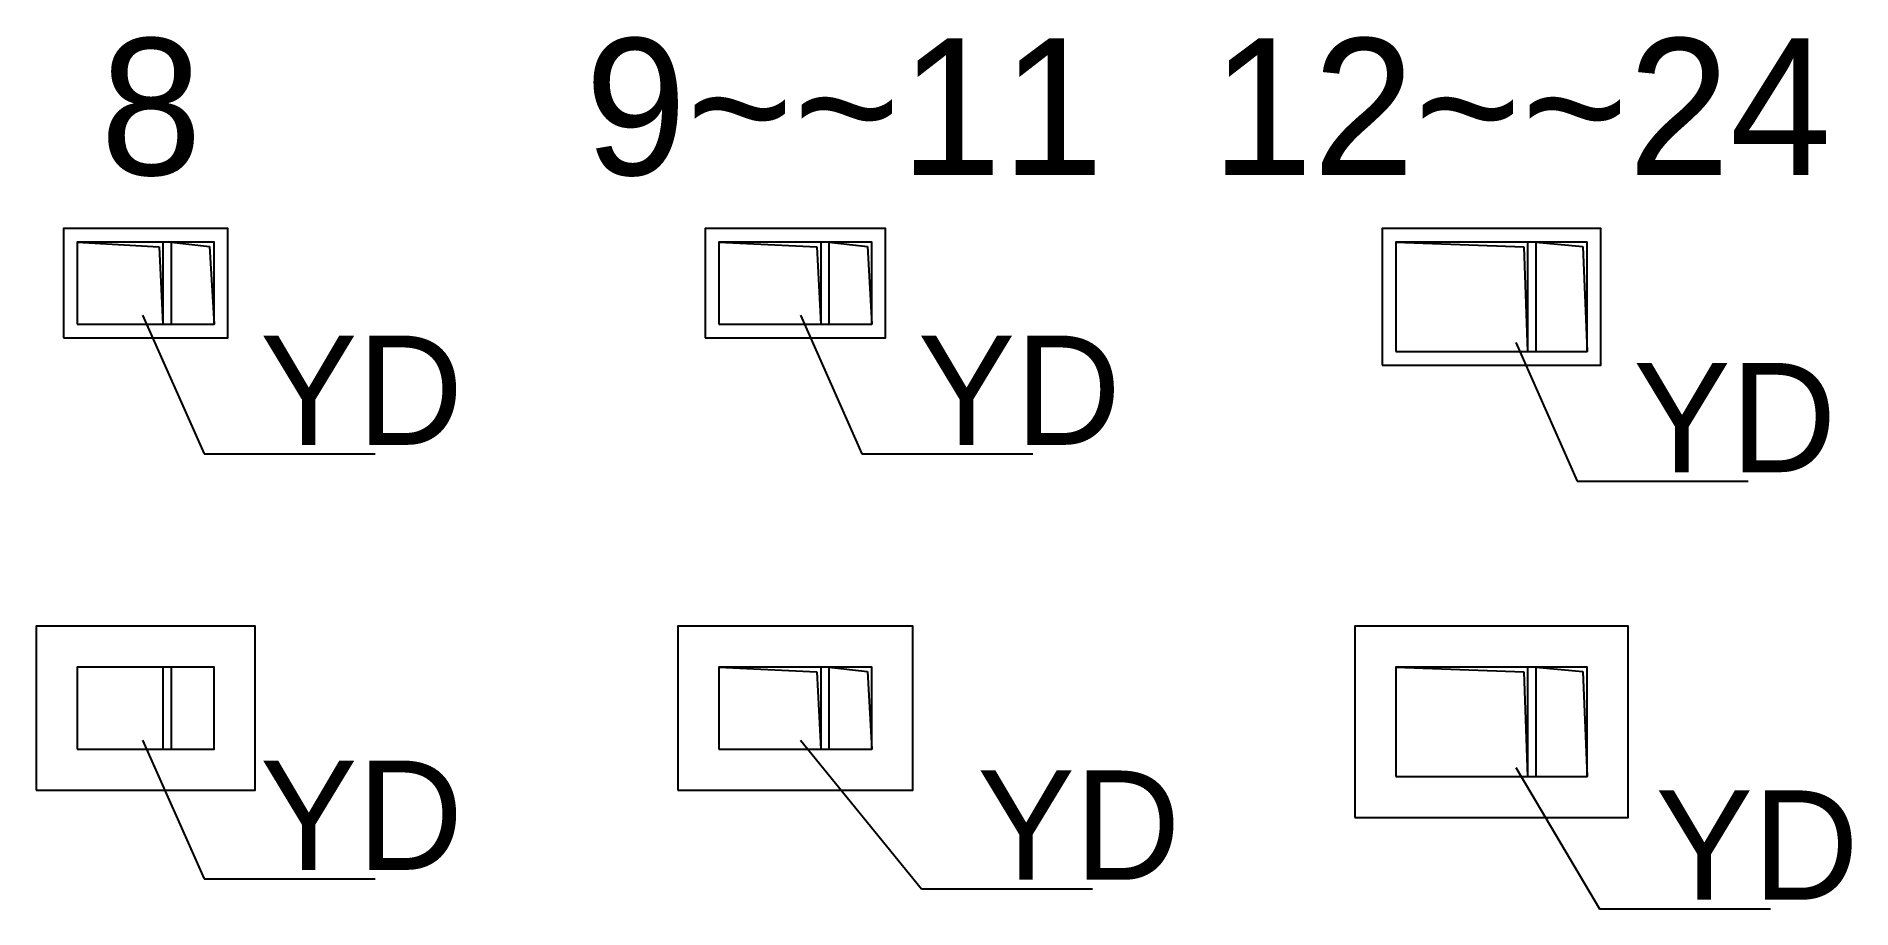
# Model space of a CAD drawing. Header units: metres. Extents: x -21 to 6618, y -1988 to 1204.
import ezdxf

# ---------------------------------------------------------------- set-up
doc = ezdxf.new("R2010")
doc.units = ezdxf.units.M
doc.layers.add('PUB_TEXT', color=75, linetype='Continuous')

msp = doc.modelspace()

# ---------------------------------------------------------------- linework, layer by layer
for p, q in [((128.56, 450.37), (427.6, 433.26)), ((427.6, 433.26), (441.72, 150.37)), ((441.72, 450.37), (441.72, 150.37)), ((471.72, 450.37), (471.72, 150.37)), ((471.72, 450.37), (612.39, 434.43)), ((612.39, 434.43), (628.56, 150.37)), ((2474.36, 450.37), (2833.4, 433.26)), ((2833.4, 433.26), (2847.52, 150.37)), ((2847.52, 450.37), (2847.52, 150.37)), ((2877.52, 450.37), (2877.52, 150.37)), ((2877.52, 450.37), (3018.19, 434.43)), ((3018.19, 434.43), (3034.36, 150.37)), ((4950.96, 450.37), (5418.58, 433.26)), ((5418.58, 433.26), (5432.71, 50.37)), ((5432.71, 450.37), (5432.71, 50.37)), ((5462.71, 450.37), (5634.79, 434.43)), ((5462.71, 450.37), (5462.71, 50.37)), ((5634.79, 434.43), (5650.96, 50.37)), ((367.31, 183.19), (591.96, -323.82)), ((2773.11, 183.19), (2997.76, -323.82)), ((5389.71, 83.19), (5614.36, -423.82)), ((591.96, -323.82), (1217.44, -323.82)), ((2997.76, -323.82), (3623.24, -323.82)), ((5614.36, -423.82), (6239.84, -423.82)), ((441.72, -1104.49), (441.72, -1404.49)), ((471.72, -1104.49), (471.72, -1404.49)), ((2474.36, -1104.49), (2833.4, -1121.61)), ((2833.4, -1121.61), (2847.52, -1404.49)), ((2847.52, -1104.49), (2847.52, -1404.49)), ((2877.52, -1104.49), (2877.52, -1404.49)), ((2877.52, -1104.49), (3018.19, -1120.43)), ((3018.19, -1120.43), (3034.36, -1404.49)), ((4950.96, -1104.49), (5418.58, -1121.61)), ((5418.58, -1121.61), (5432.71, -1504.49)), ((5432.71, -1104.49), (5432.71, -1504.49)), ((5462.71, -1104.49), (5462.71, -1504.49)), ((5462.71, -1104.49), (5634.79, -1120.43)), ((5634.79, -1120.43), (5650.96, -1504.49)), ((367.31, -1371.68), (591.96, -1878.68)), ((2773.11, -1371.68), (3215.45, -1914.94)), ((5389.71, -1471.68), (5695.99, -1987.75)), ((591.96, -1878.68), (1217.44, -1878.68)), ((3215.45, -1914.94), (3840.93, -1914.94)), ((5695.99, -1987.75), (6321.47, -1987.75))]:
    msp.add_line(p, q)
for points in [[(78.56, 100.37), (678.56, 100.37), (678.56, 500.37), (78.56, 500.37)], [(2424.36, 100.37), (3084.36, 100.37), (3084.36, 500.37), (2424.36, 500.37)], [(4900.96, 0.37), (5700.96, 0.37), (5700.96, 500.37), (4900.96, 500.37)], [(128.56, 150.37), (628.56, 150.37), (628.56, 450.37), (128.56, 450.37)], [(2474.36, 150.37), (3034.36, 150.37), (3034.36, 450.37), (2474.36, 450.37)], [(4950.96, 50.37), (5650.96, 50.37), (5650.96, 450.37), (4950.96, 450.37)], [(-21.44, -1554.49), (778.56, -1554.49), (778.56, -954.49), (-21.44, -954.49)], [(2324.36, -1554.49), (3184.36, -1554.49), (3184.36, -954.49), (2324.36, -954.49)], [(4800.96, -1654.49), (5800.96, -1654.49), (5800.96, -954.49), (4800.96, -954.49)], [(128.56, -1404.49), (628.56, -1404.49), (628.56, -1104.49), (128.56, -1104.49)], [(2474.36, -1404.49), (3034.36, -1404.49), (3034.36, -1104.49), (2474.36, -1104.49)], [(4950.96, -1504.49), (5650.96, -1504.49), (5650.96, -1104.49), (4950.96, -1104.49)]]:
    msp.add_lwpolyline(points, close=True)

# ---------------------------------------------------------------- texts
at = {"layer": 'PUB_TEXT'}
for s, height, p in [('8', 500, (212.37, 696.42)), ('9~~11', 500, (1984.89, 696.42)), ('12~~24', 500, (4275.74, 696.42)), ('YD', 400, (796.49, -290.85)), ('YD', 400, (3202.29, -290.85)), ('YD', 400, (5818.89, -390.85)), ('YD', 400, (796.49, -1845.72)), ('YD', 400, (3419.98, -1881.97)), ('YD', 400, (5900.53, -1954.78))]:
    msp.add_text(s, height=height, dxfattribs=at).set_placement(p)

doc.saveas('drawing.dxf')
